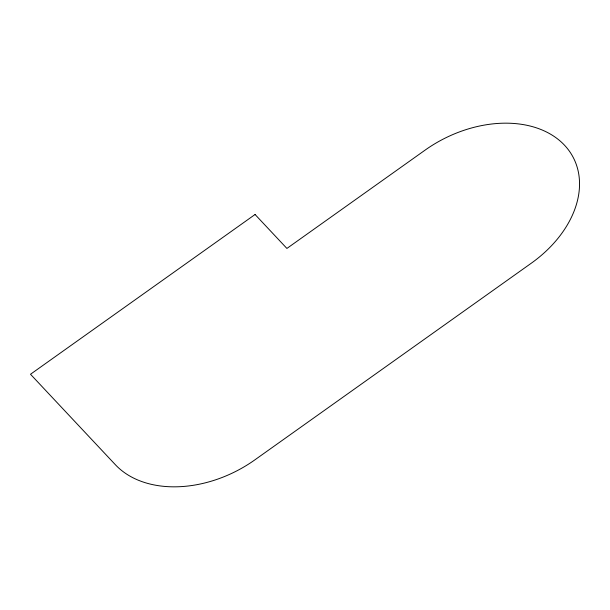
<?xml version="1.0" encoding="UTF-8"?>
<svg xmlns="http://www.w3.org/2000/svg" width="610" height="610" viewBox="0 0 610 610"><rect width="100%" height="100%" fill="white"/><g stroke="black" fill="none" stroke-linecap="round" stroke-linejoin="round"><path stroke-width="0.91" d="M255.064 214.499L30.5 374.258L115.412 464.759A107.055 76.097 -27.2 0 0 254.85 459.879L531.234 263.253A107.055 76.097 -27.2 0 0 564.54 145.241A107.055 76.097 -27.2 0 0 425.101 150.121L286.906 248.438L255.064 214.499"/></g></svg>
